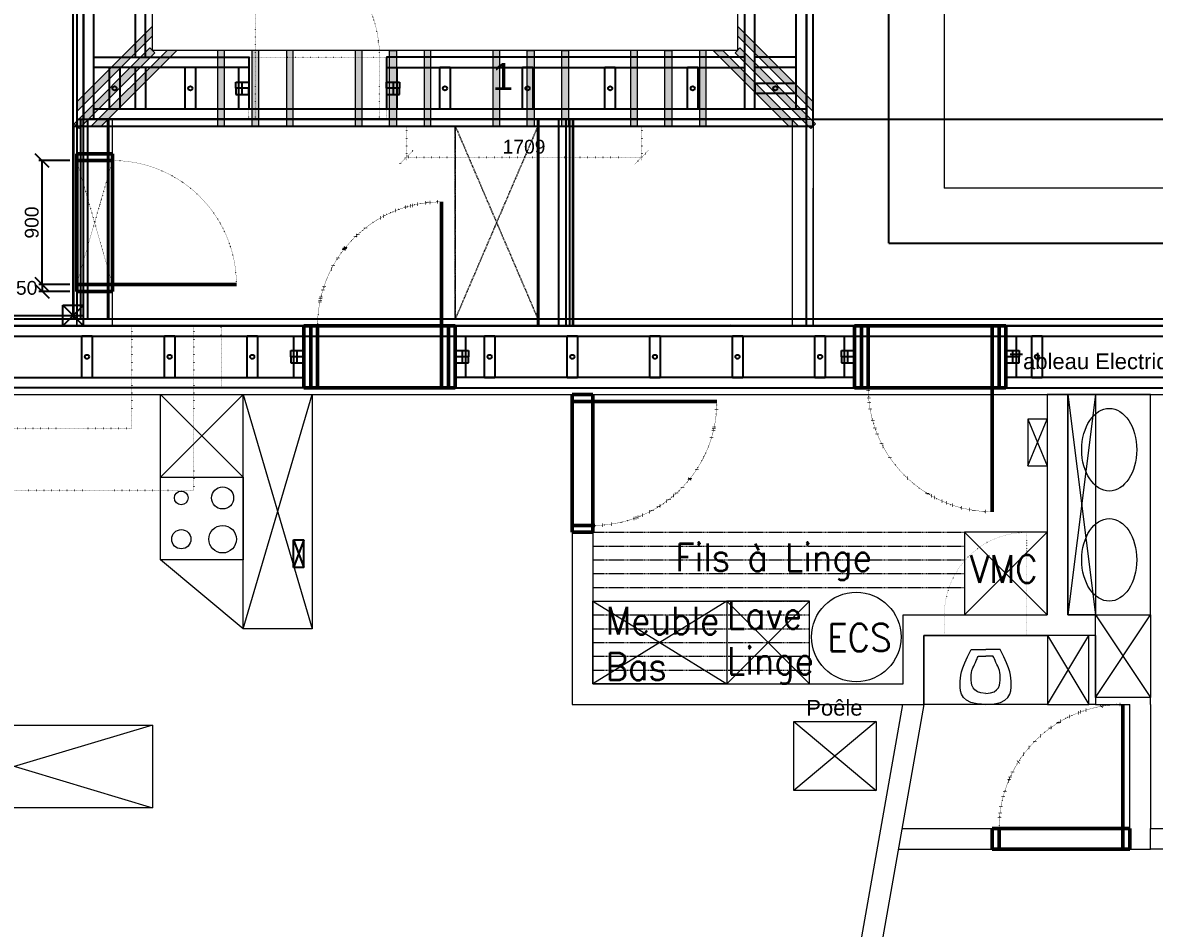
# Model space of a CAD drawing. Header units: millimetres. Extents: x 44442 to 107248, y 19612 to 59719.
# Drawn here: x 49999 to 58220, y 29599 to 36177 of the extents above; entities that cross this region are included whole.
import ezdxf

# ---------------------------------------------------------------- set-up
doc = ezdxf.new("R2010")
doc.units = ezdxf.units.MM
for name, pattern in [('ACAD_ISO07W100', [3, 0, -3]), ('DASHED2', [9.525, 6.35, -3.175]), ('DOT', [6.35, 0, -6.35]), ('DOT2', [3.175, 0, -3.175])]:
    doc.linetypes.add(name, pattern=pattern)
doc.layers.get('Defpoints').update_dxf_attribs({"true_color": 0xffffff})
for name, color, linetype, lineweight, true_color in [('Amenagement_interieur ... MaisonInner', 7, 'Continuous', 0, 0xffffff), ('Amenagement_interieur ... MusiqueInner', 7, 'Continuous', 0, 0xffffff), ('Amenagement_interieur ... Vue_en_plan_SASInner', 7, 'Continuous', 0, 0xffffff), ('Carport', 7, 'Continuous', 25, 0xffffff), ('Cotes', 7, 'Continuous', 25, 0x000000), ('Cotes ... Calepinage_OSB_Lisses', 30, 'DOT2', 25, 0xff7f00), ('Cotes ... Menuiseries', 7, 'Continuous', 25, 0x008080), ('Fondations ... Decaissement', 9, 'Continuous', 0, 0x808080), ('Lisse_basse ... Entretoises_broches', 6, 'Continuous', 25, 0xff00ff), ('Lisse_basse ... Madrier', 1, 'Continuous', 25, 0xff0000), ('Menuiseries', 7, 'Continuous', 50, 0x008080), ('Menuiseries ... Précadres', 7, 'Continuous', 25, 0x008080), ('Sangles ... Sangles_Definitives', 131, 'Continuous', 0, 0xaaffff), ('Sangles ... Sangles_Temporaires', 5, 'Continuous', 0, 0x0000ff), ('SAS', 7, 'DOT2', 0, 0xffffff), ('SAS ... vue_en_plan', 7, 'Continuous', 25, 0x000000), ('Toiture_vegetale ... Emprise_au_sol', 3, 'Continuous', 25, 0x00ff00)]:
    doc.layers.add(name, color=color, linetype=linetype, lineweight=lineweight, true_color=true_color)
doc.styles.add('QCADDimTextStyle', font='')
doc.styles.add('textstyle50', font='standard')
doc.styles.add('textstyle55', font='standard')
doc.styles.add('textstyle56', font='standard')
doc.styles.add('textstyle57', font='standard')
doc.styles.add('textstyle58', font='standard')
doc.styles.add('textstyle93', font='')
doc.styles.add('textstyle96', font='')
doc.styles.add('textstyle98', font='')
doc.styles.get('QCADDimTextStyle').set_extended_font_data('Arial')
doc.styles.get('textstyle93').set_extended_font_data('Arial')
doc.styles.get('textstyle96').set_extended_font_data('Liberation Sans')
doc.styles.get('textstyle98').set_extended_font_data('Liberation Sans')
doc.dimstyles.new('QCADDimStyle', dxfattribs={"dimtxt": 20, "dimasz": 10, "dimexe": 5, "dimexo": 10, "dimgap": 5, "dimtad": 1, "dimtoh": 1, "dimdec": 4, "dimzin": 0, "dimdsep": 46, "dimtxsty": 'QCADDimTextStyle', "dimcen": 0.09, "dimadec": 0, "dimazin": 0, "dimtfac": 1, "dimtdec": 4, "dimtofl": 0, "dimtmove": 0, "dimatfit": 3, "dimfxl": 1, "dimtolj": 1, "dimtzin": 0, "dimarcsym": 0})

# ---------------------------------------------------------------- blocks, each defined once
blk = doc.blocks.new('*D91')
at = {"layer": 'Cotes ... Menuiseries', "color": 0, "lineweight": -2}
for p, q in [((50191.1, 35125), (50091.1, 35225)), ((50342, 35175), (50116.1, 35175)), ((50141.1, 34275), (50141.1, 35175)), ((50091.1, 34325), (50191.1, 34225)), ((50342, 34275), (50116.1, 34275))]:
    blk.add_line(p, q, dxfattribs=at)
at = {"layer": 'Defpoints', "color": 0}
for p in [(50141.1, 35175), (50392, 35175), (50392, 34275)]:
    blk.add_point(p, dxfattribs=at)
at = {"layer": 'Cotes ... Menuiseries', "color": 0, "insert": (50066.1, 34725), "char_height": 100, "attachment_point": 5, "rotation": 90, "style": 'QCADDimTextStyle'}
blk.add_mtext('\\A1;900', dxfattribs=at)
blk = doc.blocks.new('*D92')
at = {"layer": 'Cotes ... Menuiseries', "color": 0, "lineweight": -2}
for p, q in [((50191.1, 34225), (50091.1, 34325)), ((50091.1, 34275), (50191.1, 34175)), ((50342, 34275), (50116.1, 34275)), ((50342, 34225), (50116.1, 34225)), ((50141.1, 34275), (50141.1, 34225))]:
    blk.add_line(p, q, dxfattribs=at)
at = {"layer": 'Defpoints', "color": 0}
for p in [(50141.1, 34225), (50392, 34275), (50392, 34225)]:
    blk.add_point(p, dxfattribs=at)
at = {"layer": 'Cotes ... Menuiseries', "color": 0, "insert": (50028.6, 34250), "char_height": 100, "attachment_point": 5, "style": 'QCADDimTextStyle'}
blk.add_mtext('\\A1;50', dxfattribs=at)
blk = doc.blocks.new('*D110')
at = {"layer": 'Cotes', "color": 0, "lineweight": -2}
for p, q in [((55742, 41925), (59025, 41925)), ((59050, 41875), (58950, 41975)), ((59000, 35475), (59000, 41925)), ((58950, 35525), (59050, 35425)), ((55742, 35475), (59025, 35475))]:
    blk.add_line(p, q, dxfattribs=at)
at = {"layer": 'Defpoints', "color": 0}
for p in [(55692, 41925), (59000, 41925), (55692, 35475)]:
    blk.add_point(p, dxfattribs=at)
at = {"layer": 'Cotes', "color": 0, "insert": (58925, 38700), "char_height": 100, "attachment_point": 5, "rotation": 90, "style": 'QCADDimTextStyle'}
blk.add_mtext('\\A1;6450', dxfattribs=at)
blk = doc.blocks.new('osb_lisse_basse_calepinage')
at = {"layer": 'Cotes ... Calepinage_OSB_Lisses'}
for p, q in [((-1196, 2800), (0, 2800)), ((-1196, 2800), (-1196, 0)), ((0, 2800), (0, 0)), ((-1196, 2350), (-450, 2350)), ((-746, 2350), (-746, 450)), ((-450, 2350), (-450, 450)), ((-746, 450), (0, 450)), ((-1196, 0), (0, 0))]:
    blk.add_line(p, q, dxfattribs=at)
blk = doc.blocks.new('*D113')
at = {"layer": 'Cotes ... Calepinage_OSB_Lisses', "color": 0, "lineweight": -2}
for p, q in [((52787, 35425), (52787, 35175)), ((54496, 35425), (54496, 35175)), ((52837, 35250), (52737, 35150)), ((52787, 35200), (54496, 35200)), ((54446, 35150), (54546, 35250))]:
    blk.add_line(p, q, dxfattribs=at)
at = {"layer": 'Defpoints', "color": 0}
for p in [(52787, 35475), (54496, 35475), (54496, 35200)]:
    blk.add_point(p, dxfattribs=at)
at = {"layer": 'Cotes ... Calepinage_OSB_Lisses', "color": 0, "insert": (53641.5, 35275), "char_height": 100, "attachment_point": 5, "style": 'QCADDimTextStyle'}
blk.add_mtext('\\A1;1709', dxfattribs=at)
blk = doc.blocks.new('entretoise_lisse_basse')
at = {"layer": 'Lisse_basse ... Entretoises_broches'}
for p, q in [((0, 25), (0, 325)), ((75, 325), (0, 325)), ((75, 325), (75, 25)), ((0, 25), (75, 25))]:
    blk.add_line(p, q, dxfattribs=at)
blk.add_circle((37.5, 175), 15, dxfattribs=at)
blk = doc.blocks.new('Poteau Carport')
at = {"layer": 'Carport'}
for p, q in [((0, 0), (150, 0)), ((0, -150), (0, 0)), ((0, 0), (150, -150)), ((150, 0), (0, -150)), ((150, -150), (150, 0)), ((0, -150), (150, -150))]:
    blk.add_line(p, q, dxfattribs=at)
blk = doc.blocks.new('Madrier200x75Profil')
at = {"layer": 'Lisse_basse ... Madrier'}
for p, q in [((0, -200), (0, 0)), ((0, 0), (75, -200)), ((75, 0), (0, -200)), ((0, 0), (75, 0)), ((75, -200), (75, 0)), ((75, -200), (0, -200))]:
    blk.add_line(p, q, dxfattribs=at)

msp = doc.modelspace()

# ---------------------------------------------------------------- hatches: boundary and pattern name
at = {"layer": 'Sangles ... Sangles_Definitives'}
h = msp.add_hatch(color=256, dxfattribs=at)
h.paths.add_polyline_path([(50941.97884, 36151.82618), (50391.97884, 35601.82618), (50391.97884, 35531.1155), (50941.97884, 36081.1155)], flags=0)
h.paths.add_polyline_path([(51118.75554, 35975.04948), (51048.04486, 35975.04948), (50498.04486, 35425.04948), (50568.75554, 35425.04948)], flags=0)
h = msp.add_hatch(color=256, dxfattribs=at)
h.paths.add_polyline_path([(55191.97884, 36151.82618), (55741.97884, 35601.82618), (55741.97884, 35531.1155), (55191.97884, 36081.1155)], flags=0)
h.paths.add_polyline_path([(55015.20215, 35975.04948), (55085.91282, 35975.04948), (55635.91282, 35425.04948), (55565.20215, 35425.04948)], flags=0)
h = msp.add_hatch(color=256, dxfattribs=at)
h.paths.add_polyline_path([(54965.20215, 35975.04948), (54915.20215, 35975.04948), (54915.20215, 35425.04948), (54965.20215, 35425.04948)], flags=0)
h.paths.add_polyline_path([(54465.20215, 35975.04948), (54415.20215, 35975.04948), (54415.20215, 35425.04948), (54465.20215, 35425.04948)], flags=0)
h.paths.add_polyline_path([(53965.20215, 35975.04948), (53965.20215, 35425.04948), (53915.20215, 35425.04948), (53915.20215, 35975.04948)], flags=0)
h.paths.add_polyline_path([(53465.20215, 35975.04948), (53415.20215, 35975.04948), (53415.20215, 35425.04948), (53465.20215, 35425.04948)], flags=0)
h.paths.add_polyline_path([(52965.20215, 35975.04948), (52915.20215, 35975.04948), (52915.20215, 35425.04948), (52965.20215, 35425.04948)], flags=0)
h.paths.add_polyline_path([(52465.20215, 35975.04948), (52415.20215, 35975.04948), (52415.20215, 35425.04948), (52465.20215, 35425.04948)], flags=0)
h.paths.add_polyline_path([(51965.20215, 35975.04948), (51915.20215, 35975.04948), (51915.20215, 35425.04948), (51965.20215, 35425.04948)], flags=0)
h.paths.add_polyline_path([(51465.20215, 35975.04948), (51415.20215, 35975.04948), (51415.20215, 35425.04948), (51465.20215, 35425.04948)], flags=0)
at = {"layer": 'Sangles ... Sangles_Temporaires'}
for points in [[(50959.65651, 35957.37181), (50924.30117, 35992.72715), (50374.30117, 35442.72715), (50409.65651, 35407.37181)], [(51715.20215, 35975.04948), (51665.20215, 35975.04948), (51665.20215, 35425.04948), (51715.20215, 35425.04948)], [(52715.20215, 35425.04948), (52665.20215, 35425.04948), (52665.20215, 35975.04948), (52715.20215, 35975.04948)], [(53715.20215, 35425.04948), (53665.20215, 35425.04948), (53665.20215, 35975.04948), (53715.20215, 35975.04948)], [(54715.20215, 35425.04948), (54665.20215, 35425.04948), (54665.20215, 35975.04948), (54715.20215, 35975.04948)], [(55174.30117, 35957.37181), (55209.65651, 35992.72715), (55759.65651, 35442.72715), (55724.30117, 35407.37181)]]:
    msp.add_hatch(color=256, dxfattribs=at).paths.add_polyline_path(points, flags=0)

# ---------------------------------------------------------------- linework, layer by layer
at = {"layer": 'Amenagement_interieur ... MaisonInner', "color": 4, "linetype": 'DOT2', "true_color": 0x00ffff}
for p, q in [((53041.97884, 33975.04948), (53041.97884, 34875.04948)), ((52041.97884, 33975.04948), (52091.97884, 33975.04948)), ((52041.97884, 33525.04948), (52041.97884, 33975.04948)), ((52091.97884, 33975.04948), (52091.97884, 33525.04948)), ((52141.97884, 33975.04948), (52091.97884, 33975.04948)), ((52141.97884, 33525.04948), (52141.97884, 33975.04948)), ((53041.97884, 33975.04948), (52141.97884, 33975.04948)), ((53041.97884, 33525.04948), (53041.97884, 33975.04948)), ((53091.97884, 33975.04948), (53041.97884, 33975.04948)), ((53091.97884, 33525.04948), (53091.97884, 33975.04948)), ((53091.97884, 33975.04948), (53141.97884, 33975.04948)), ((53141.97884, 33975.04948), (53141.97884, 33525.04948)), ((56041.97884, 33975.04948), (56091.97884, 33975.04948)), ((56041.97884, 33525.04948), (56041.97884, 33975.04948)), ((56091.97884, 33975.04948), (56091.97884, 33525.04948)), ((56091.97884, 33975.04948), (56141.97884, 33975.04948)), ((56141.97884, 33975.04948), (56141.97884, 33525.04948)), ((57041.97884, 33975.04948), (56141.97884, 33975.04948)), ((57041.97884, 33975.04948), (57091.97884, 33975.04948)), ((57041.97884, 33525.04948), (57041.97884, 33975.04948)), ((57091.97884, 33975.04948), (57091.97884, 33525.04948)), ((57091.97884, 33975.04948), (57141.97884, 33975.04948)), ((52091.97884, 33525.04948), (52041.97884, 33525.04948)), ((52091.97884, 33525.04948), (52141.97884, 33525.04948)), ((52141.97884, 33525.04948), (53041.97884, 33525.04948)), ((53041.97884, 33525.04948), (53091.97884, 33525.04948)), ((53141.97884, 33525.04948), (53091.97884, 33525.04948)), ((56091.97884, 33525.04948), (56041.97884, 33525.04948)), ((56141.97884, 33525.04948), (56091.97884, 33525.04948)), ((56141.97884, 33525.04948), (57041.97884, 33525.04948)), ((57041.97884, 33525.04948), (57041.97873, 32625.04948)), ((57091.97884, 33525.04948), (57041.97884, 33525.04948)), ((57091.97884, 33525.04948), (57141.97884, 33525.04948))]:
    msp.add_line(p, q, dxfattribs=at)
at = {"layer": 'Amenagement_interieur ... MaisonInner', "color": 0}
for p, q in [((66491.97884, 34025.04948), (48391.97884, 34025.04948)), ((48941.97884, 33475.04948), (65941.97884, 33475.04948))]:
    msp.add_line(p, q, dxfattribs=at)
at = {"layer": 'Amenagement_interieur ... MaisonInner', "color": 9, "true_color": 0xc0c0c0}
for p, q in [((51001.97884, 33475.04948), (52101.97884, 33475.04948)), ((51001.97884, 32275.04948), (51001.97884, 33475.04948)), ((51001.97884, 33475.04948), (51601.97884, 32875.04948)), ((51601.97884, 33475.04948), (51001.97884, 32875.04948)), ((51601.97884, 31775.04948), (51601.97884, 33475.04948)), ((51601.97884, 33475.04948), (52101.97884, 31775.04948)), ((51601.97884, 31775.04948), (52101.97884, 33475.04948)), ((52101.97884, 33475.04948), (52101.97884, 31775.04948)), ((58191.97884, 33475.04948), (57591.97884, 33475.04948)), ((57591.97884, 33475.04948), (57591.97884, 31875.04948)), ((57591.97884, 33475.04948), (57791.97884, 33475.04948)), ((57591.97884, 31875.04948), (57591.97884, 33475.04948)), ((57591.97884, 33475.04948), (57791.97884, 31875.04948)), ((57791.97884, 33475.04948), (57591.97884, 31875.04948)), ((57791.97884, 33475.04948), (57791.97884, 31875.04948)), ((58191.97884, 31875.04948), (58191.97884, 33475.04948)), ((51001.97884, 32875.04948), (51601.97884, 32875.04948)), ((51001.97884, 32275.04948), (51001.97884, 32875.04948)), ((51601.97884, 32875.04948), (51601.97884, 32275.04948)), ((57441.97884, 32475.04948), (56841.97884, 32475.04948)), ((56841.97884, 32475.04948), (56841.97884, 31875.04948)), ((56841.97884, 32475.04948), (57441.97884, 31875.04948)), ((57441.97884, 32475.04948), (56841.97884, 31875.04948)), ((57441.97884, 31875.04948), (57441.97884, 32475.04948)), ((51601.97884, 32275.04948), (51001.97884, 32275.04948)), ((51601.97884, 31775.04948), (51001.97884, 32275.04948)), ((54141.97884, 31975.04948), (55114.69526, 31975.04948)), ((54141.97884, 31375.04948), (54141.97884, 31975.04948)), ((54141.97884, 31975.04948), (55114.69526, 31375.04948)), ((55114.69526, 31975.04948), (54141.97884, 31375.04948)), ((55714.69526, 31975.04948), (55114.69526, 31975.04948)), ((55114.69526, 31975.04948), (55114.69526, 31375.04948)), ((55714.69526, 31375.04948), (55114.69526, 31975.04948)), ((55714.69526, 31975.04948), (55114.69526, 31375.04948)), ((55114.69526, 31975.04948), (55114.69526, 31375.04948)), ((55714.69526, 31375.04948), (55714.69526, 31975.04948)), ((56841.97884, 31875.04948), (57441.97884, 31875.04948)), ((57591.97884, 31875.04948), (58191.97884, 31875.04948)), ((57791.97884, 31875.04948), (57591.97884, 31875.04948)), ((57791.97884, 31875.04948), (58191.97884, 31875.04948)), ((57791.97884, 31275.04948), (57791.97884, 31875.04948)), ((57791.97884, 31875.04948), (58192.77532, 31275.04948)), ((57791.97884, 31275.04948), (58191.97884, 31875.04948)), ((58191.97884, 31875.04948), (58192.77532, 31275.04948)), ((52101.97884, 31775.04948), (51601.97884, 31775.04948)), ((56544.69526, 31725.04948), (57444.69526, 31725.04948)), ((56544.69526, 31225.04948), (56544.69526, 31725.04948)), ((57444.69526, 31725.04948), (57444.69526, 31225.04948)), ((57744.69526, 31725.04948), (57444.69526, 31725.04948)), ((57444.69526, 31725.04948), (57744.69526, 31225.04948)), ((57444.69526, 31225.04948), (57744.69526, 31725.04948)), ((57744.69526, 31225.04948), (57744.69526, 31725.04948)), ((56889.69526, 31625.04948), (56994.69526, 31625.04948)), ((56940.57561, 31575.04948), (56994.69526, 31575.04948)), ((57099.69526, 31625.04948), (56994.69526, 31625.04948)), ((57048.8149, 31575.04948), (56994.69526, 31575.04948)), ((55114.69526, 31375.04948), (54141.97884, 31375.04948)), ((55114.69526, 31375.04948), (55714.69526, 31375.04948)), ((58192.77532, 31275.04948), (57791.97884, 31275.04948)), ((57444.69526, 31225.04948), (56544.69526, 31225.04948)), ((57444.69526, 31225.04948), (57744.69526, 31225.04948)), ((48941.97884, 31075.04948), (50941.97884, 31075.04948)), ((50941.97884, 31075.04948), (48941.97884, 30475.04948)), ((48941.97884, 31075.04948), (50941.97884, 30475.04948)), ((50941.97884, 31075.04948), (50941.97884, 30475.04948)), ((50941.97884, 30475.04948), (48941.97884, 30475.04948))]:
    msp.add_line(p, q, dxfattribs=at)
at = {"layer": 'Amenagement_interieur ... MaisonInner', "color": 56, "true_color": 0x808000}
for p, q in [((54141.97884, 33475.04948), (53991.97884, 33475.04948)), ((53991.97884, 33475.04948), (53991.97884, 31825.04948)), ((54141.97884, 33475.04948), (54141.97884, 31975.04948)), ((57591.97884, 33475.04948), (57441.97884, 33475.04948)), ((57441.97884, 33475.04948), (57441.97884, 31875.04948)), ((57591.97884, 31875.04948), (57591.97884, 33475.04948)), ((54141.97884, 31975.04948), (54141.97884, 31375.04948)), ((53991.97884, 31825.04948), (53991.97884, 31225.04948)), ((56394.69526, 31375.04948), (56394.69526, 31875.04948)), ((56394.69526, 31875.04948), (57441.97884, 31875.04948)), ((57591.97884, 31875.04948), (58191.97884, 31875.04948)), ((57791.97884, 31725.04948), (57791.97884, 31875.04948)), ((56544.69526, 31725.04948), (56544.69526, 31225.04948)), ((57791.97884, 31725.04948), (56544.69526, 31725.04948)), ((57744.69526, 31225.04948), (57744.69526, 31725.04948)), ((57791.97884, 31725.04948), (57791.97884, 31225.04948)), ((54141.97884, 31375.04948), (56394.69884, 31375.04948)), ((58192.77532, 31275.04948), (57791.97884, 31275.04948)), ((58192.77532, 31225.04948), (58192.77532, 31275.04948)), ((53991.97884, 31225.04948), (56394.69884, 31225.04948)), ((55441.97884, 25835.04948), (56392.38127, 31225.04948)), ((56544.69526, 31225.04948), (55594.29283, 25835.04948)), ((56392.38127, 31225.04948), (56544.69526, 31225.04948)), ((57791.97884, 31225.04948), (57744.69526, 31225.04948)), ((57791.97884, 31225.04948), (58041.97884, 31225.04948)), ((58041.97884, 30325.04948), (58041.97884, 31225.04948)), ((58191.97884, 31225.04948), (58191.97884, 30325.04948)), ((56386.00098, 30325.04948), (58041.97884, 30325.04948)), ((58191.97884, 30325.04948), (60391.97884, 30325.04948)), ((58191.97884, 30175.04948), (58191.97884, 30325.04948)), ((56359.55193, 30175.04948), (58191.97884, 30175.04948)), ((60541.97884, 30175.04948), (58191.97884, 30175.04948))]:
    msp.add_line(p, q, dxfattribs=at)
at = {"layer": 'Amenagement_interieur ... MaisonInner', "color": 146, "linetype": 'DOT2', "true_color": 0x00557f}
for p, q in [((53991.97884, 33475.04948), (54141.97884, 33475.04948)), ((53991.97884, 33425.04948), (53991.97884, 33475.04948)), ((54141.97884, 33475.04948), (54141.97884, 33425.04948)), ((54141.97884, 33425.04948), (53991.97884, 33425.04948)), ((53991.97884, 33425.04948), (53991.97884, 32525.04948)), ((54141.97884, 32525.04948), (54141.97884, 33425.04948)), ((54141.97884, 33425.04948), (55041.97884, 33425.04948)), ((53991.97884, 32525.04948), (54141.97884, 32525.04948)), ((53991.97884, 32525.04948), (53991.97884, 32475.04948)), ((53991.97884, 32475.04948), (54141.97884, 32475.04948)), ((54141.97884, 32475.04948), (54141.97884, 32525.04948)), ((57991.97884, 31225.04948), (57991.97884, 30325.04948)), ((57041.97884, 30325.04948), (57091.97884, 30325.04948)), ((57041.97884, 30175.04948), (57041.97884, 30325.04948)), ((57091.97884, 30325.04948), (57091.97884, 30175.04948)), ((57091.97884, 30325.04948), (57991.97884, 30325.04948)), ((57991.97884, 30325.04948), (57991.97884, 30175.04948)), ((57991.97884, 30325.04948), (58041.97884, 30325.04948)), ((58041.97884, 30325.04948), (58041.97884, 30175.04948)), ((57091.97884, 30175.04948), (57041.97884, 30175.04948)), ((57991.97884, 30175.04948), (57091.97884, 30175.04948)), ((58041.97884, 30175.04948), (57991.97884, 30175.04948))]:
    msp.add_line(p, q, dxfattribs=at)
at = {"layer": 'Amenagement_interieur ... MaisonInner'}
for p, q in [((57441.97884, 33296.43151), (57300, 33296.43151)), ((57300, 33296.43151), (57300, 32958.17318)), ((57300, 33296.43151), (57441.97884, 32958.17318)), ((57300, 32958.17318), (57441.97884, 33296.43151)), ((57300, 32958.17318), (57441.97884, 32958.17318)), ((55600, 31100), (56200, 31100)), ((55600, 30600), (55600, 31100)), ((55600, 31100), (56200, 30600)), ((56200, 31100), (55600, 30600)), ((56200, 31100), (56200, 30600)), ((56200, 30600), (55600, 30600))]:
    msp.add_line(p, q, dxfattribs=at)
at = {"layer": 'Amenagement_interieur ... MaisonInner', "color": 9, "linetype": 'DASHED2', "true_color": 0xc0c0c0}
for p, q in [((54141.97884, 32475.04948), (56841.97884, 32475.04948)), ((54141.97884, 32375.04948), (56841.97884, 32375.04948)), ((54141.97884, 32275.04948), (56841.97884, 32275.04948)), ((54141.97884, 32175.04948), (56841.97884, 32175.04948)), ((54141.97884, 32075.04948), (56841.97884, 32075.04948)), ((54141.97884, 31975.04948), (55714.69526, 31975.04948)), ((54141.97884, 31875.04948), (55714.69526, 31875.04948)), ((54141.97884, 31775.04948), (55714.69526, 31775.04948)), ((54141.97884, 31675.04948), (55714.69526, 31675.04948)), ((54141.97884, 31575.04948), (55714.69526, 31575.04948)), ((54141.97884, 31475.04948), (55714.69526, 31475.04948))]:
    msp.add_line(p, q, dxfattribs=at)
at = {"layer": 'Amenagement_interieur ... MaisonInner', "color": 146, "linetype": 'DOT', "true_color": 0x00557f}
for p, q in [((57294.69526, 31875.04948), (57294.69526, 32475.04948)), ((56694.69526, 31875.04948), (57294.69526, 31875.04948)), ((56694.69526, 31725.04948), (56694.69526, 31875.04948)), ((57294.69526, 31875.04948), (57294.69526, 31725.04948)), ((57294.69526, 31725.04948), (56694.69526, 31725.04948))]:
    msp.add_line(p, q, dxfattribs=at)
at = {"layer": 'Amenagement_interieur ... MaisonInner', "color": 9, "true_color": 0xc0c0c0}
for centre, radius in [((51451.97884, 32725.04948), 80), ((51151.97884, 32725.04948), 50), ((51151.97884, 32425.04948), 70), ((51451.97884, 32425.04948), 100), ((56054.69526, 31715.04948), 325)]:
    msp.add_circle(centre, radius, dxfattribs=at)
at = {"layer": 'Amenagement_interieur ... MaisonInner', "color": 4, "linetype": 'DOT2', "true_color": 0x00ffff}
for centre, start, end in [((53041.97884, 33975.04948), 90, 180), ((57041.97884, 33525.04948), 180, 270)]:
    msp.add_arc(centre, 900, start, end, dxfattribs=at)
at = {"layer": 'Amenagement_interieur ... MaisonInner', "color": 146, "linetype": 'DOT2', "true_color": 0x00557f}
for centre, start, end in [((54141.97884, 33425.04948), 270, 0), ((57991.97884, 30325.04948), 90, 180)]:
    msp.add_arc(centre, 900, start, end, dxfattribs=at)
at = {"layer": 'Amenagement_interieur ... MaisonInner', "color": 146, "linetype": 'DOT', "true_color": 0x00557f}
msp.add_arc((57294.69526, 31875.04948), 600, 90, 180, dxfattribs=at)
at = {"layer": 'Amenagement_interieur ... MaisonInner', "color": 9, "true_color": 0xc0c0c0}
for centre in [(57891.97884, 33075.04948), (57891.97884, 32275.04948)]:
    msp.add_ellipse(centre, major_axis=(0, 300), ratio=0.6666666667, dxfattribs=at)
for points in [[(56994.69526, 31225.04948), (56809.69526, 31225.04948), (56809.69526, 31401.53715), (56809.69526, 31464.9985), (56889.69526, 31625.04948)], [(56994.69526, 31305.04948), (56889.69526, 31305.04948), (56889.69526, 31451.31292), (56889.69526, 31465.43997), (56940.57561, 31575.04948), (56940.57561, 31575.04948)], [(56994.69526, 31225.04948), (57179.69526, 31225.04948), (57179.69526, 31401.53715), (57179.69526, 31464.9985), (57099.69526, 31625.04948)], [(56994.69526, 31305.04948), (57099.69526, 31305.04948), (57099.69526, 31451.31292), (57099.69526, 31465.43997), (57048.8149, 31575.04948), (57048.8149, 31575.04948)]]:
    msp.add_open_spline(points, degree=3, dxfattribs=at)
at = {"layer": 'Amenagement_interieur ... MusiqueInner', "color": 0}
for p, q in [((50391.97884, 35425.04948), (50391.97884, 41975.04948)), ((55741.97884, 41975.04948), (55741.97884, 35425.04948)), ((50941.97884, 35975.04948), (50941.97884, 41425.04948)), ((55191.97884, 41425.04948), (55191.97884, 35975.04948)), ((55191.97884, 35975.04948), (50941.97884, 35975.04948)), ((55741.97884, 35425.04948), (50391.97884, 35425.04948))]:
    msp.add_line(p, q, dxfattribs=at)
at = {"layer": 'Amenagement_interieur ... MusiqueInner', "color": 4, "linetype": 'DOT2', "true_color": 0x00ffff}
for p, q in [((51691.97884, 35925.04948), (51691.97884, 36825.04948)), ((51641.97884, 35475.04948), (51641.97884, 35925.04948)), ((51691.97884, 35925.04948), (51641.97884, 35925.04948)), ((51691.97884, 35475.04948), (51691.97884, 35925.04948)), ((51691.97884, 35925.04948), (52591.97884, 35925.04948)), ((52591.97884, 35475.04948), (52591.97884, 35925.04948)), ((52591.97884, 35925.04948), (52641.97884, 35925.04948)), ((52641.97884, 35925.04948), (52641.97884, 35475.04948)), ((51641.97884, 35475.04948), (51691.97884, 35475.04948)), ((52591.97884, 35475.04948), (51691.97884, 35475.04948)), ((52591.97884, 35475.04948), (52641.97884, 35475.04948)), ((53791.97884, 35475.04948), (53741.97884, 35475.04948)), ((53791.97884, 35475.04948), (53841.97884, 35475.04948))]:
    msp.add_line(p, q, dxfattribs=at)
msp.add_arc((51691.97884, 35925.04948), 900, 0, 90, dxfattribs=at)
at = {"layer": 'Amenagement_interieur ... Vue_en_plan_SASInner', "color": 9, "true_color": 0xc0c0c0}
for p, q in [((50651.97884, 35475.04948), (50391.97884, 35475.04948)), ((50391.97884, 35475.04948), (50391.97884, 33975.04948)), ((50651.97884, 33975.04948), (50651.97884, 35475.04948)), ((54001.97884, 35475.04948), (53741.97884, 35475.04948)), ((53741.97884, 35475.04948), (53741.97884, 33975.04948)), ((54001.97884, 33975.04948), (54001.97884, 35475.04948)), ((55591.97884, 35475.04948), (55741.97884, 35475.04948)), ((55591.97884, 33975.04948), (55591.97884, 35475.04948)), ((55741.97884, 35475.04948), (55741.97884, 33975.04948))]:
    msp.add_line(p, q, dxfattribs=at)
at = {"layer": 'Amenagement_interieur ... Vue_en_plan_SASInner', "linetype": 'DASHED2'}
for p, q in [((53741.97884, 35425.04948), (53141.97884, 35425.04948)), ((53141.97884, 35425.04948), (53141.97884, 34025.04948)), ((53741.97884, 35425.04948), (53141.97884, 34025.04948)), ((53141.97884, 34025.04948), (53141.97884, 35425.04948)), ((53141.97884, 35425.04948), (53741.97884, 34025.04948)), ((53741.97884, 34025.04948), (53741.97884, 35425.04948)), ((53141.97884, 34025.04948), (53741.97884, 34025.04948))]:
    msp.add_line(p, q, dxfattribs=at)
at = {"layer": 'Amenagement_interieur ... Vue_en_plan_SASInner', "color": 4, "linetype": 'DOT2', "true_color": 0x00ffff}
for p, q in [((50651.97884, 35225.04948), (50391.97884, 35225.04948)), ((50391.97884, 35225.04948), (50391.97884, 34225.04948)), ((50651.97884, 35175.04948), (50651.97884, 35225.04948)), ((50391.97884, 35175.04948), (50651.97884, 35175.04948)), ((50651.97884, 34275.04948), (50391.97884, 34275.04948)), ((50391.97884, 34225.04948), (50651.97884, 34225.04948)), ((50651.97884, 34225.04948), (50651.97884, 34275.04948)), ((50651.97884, 34275.04948), (51551.97884, 34275.04948))]:
    msp.add_line(p, q, dxfattribs=at)
at = {"layer": 'Amenagement_interieur ... Vue_en_plan_SASInner'}
for p, q in [((50391.97884, 33975.04948), (50651.97884, 33975.04948)), ((53741.97884, 33975.04948), (54001.97884, 33975.04948)), ((55741.97884, 33975.04948), (55591.97884, 33975.04948))]:
    msp.add_line(p, q, dxfattribs=at)
at = {"layer": 'Amenagement_interieur ... Vue_en_plan_SASInner', "color": 4, "linetype": 'DOT2', "true_color": 0x00ffff}
msp.add_arc((50651.97884, 34275.04948), 900, 0, 90, dxfattribs=at)
at = {"layer": 'Carport'}
for p, q in [((50366.97884, 34050.04948), (50366.97884, 41925.04948)), ((50441.97884, 34125.04948), (50441.97884, 41925.04948)), ((45041.97884, 34050.04948), (50441.97884, 34050.04948)), ((50441.97884, 33975.04948), (45041.97884, 33975.04948))]:
    msp.add_line(p, q, dxfattribs=at)
at = {"layer": 'Fondations ... Decaissement'}
for p in [(56691.97884, 42925.04948), (67441.97884, 34975.04948)]:
    msp.add_line(p, (56691.97884, 34975.04948), dxfattribs=at)
at = {"layer": 'Fondations ... Decaissement', "color": 16, "true_color": 0x800000}
for p, q in [((50441.97884, 35475.04948), (50441.97884, 41925.04948)), ((55691.97884, 41925.04948), (55691.97884, 35475.04948)), ((50391.97884, 34975.04948), (50391.97884, 35475.04948)), ((50391.97884, 35475.04948), (50441.97884, 35475.04948)), ((55691.97884, 35475.04948), (55741.97884, 35475.04948)), ((55741.97884, 35475.04948), (55741.97884, 34975.04948)), ((50391.97884, 33975.04948), (50391.97884, 34975.04948)), ((55741.97884, 33975.04948), (55741.97884, 34975.04948)), ((48441.97884, 33975.04948), (50391.97884, 33975.04948)), ((66441.97884, 33975.04948), (55741.97884, 33975.04948))]:
    msp.add_line(p, q, dxfattribs=at)
at = {"layer": 'Lisse_basse ... Madrier'}
for p, q in [((55616.97884, 35550.04948), (55616.97884, 41925.04948)), ((55691.97884, 41925.04948), (55691.97884, 35525.04948)), ((50441.97884, 41850.04948), (50441.97884, 35475.04948)), ((50516.97884, 35475.04948), (50516.97884, 41850.04948)), ((55241.97884, 41475.04948), (55241.97884, 35550.04948)), ((55316.97884, 35550.04948), (55316.97884, 41475.04948)), ((50816.97884, 39025.04948), (50816.97884, 35925.04948)), ((50891.97884, 35925.04948), (50891.97884, 39025.04948)), ((50516.97884, 35925.04948), (51641.97884, 35925.04948)), ((50841.97884, 35925.04948), (50891.97884, 35925.04948)), ((51641.97884, 35925.04948), (51641.97884, 35850.04948)), ((52641.97884, 35925.04948), (52641.97884, 35850.04948)), ((55241.97884, 35925.04948), (52641.97884, 35925.04948)), ((55616.97884, 35925.04948), (55316.97884, 35925.04948)), ((51641.97884, 35850.04948), (50516.97884, 35850.04948)), ((50816.97884, 35850.04948), (50816.97884, 35550.04948)), ((50891.97884, 35850.04948), (50891.97884, 35550.04948)), ((51566.97884, 35850.04948), (51566.97884, 35550.04948)), ((51641.97884, 35850.04948), (51641.97884, 35550.04948)), ((52641.97884, 35850.04948), (55241.97884, 35850.04948)), ((52641.97884, 35850.04948), (52641.97884, 35550.04948)), ((52716.97884, 35850.04948), (52716.97884, 35550.04948)), ((55616.97884, 35850.04948), (55316.97884, 35850.04948)), ((50516.97884, 35550.04948), (55691.97884, 35550.04948)), ((55691.97884, 35525.04948), (55691.97884, 35475.04948)), ((50441.97884, 35475.04948), (50491.97884, 35475.04948)), ((55691.97884, 35475.04948), (50491.97884, 35475.04948)), ((66441.97884, 33975.04948), (48491.97884, 33975.04948)), ((48516.97884, 33900.04948), (66441.97884, 33900.04948)), ((51966.97884, 33900.04948), (51966.97884, 33600.04948)), ((52041.97884, 33600.04948), (52041.97884, 33900.04948)), ((53141.97884, 33900.04948), (53141.97884, 33600.04948)), ((53216.97884, 33900.04948), (53216.97884, 33600.04948)), ((55966.97884, 33900.04948), (55966.97884, 33600.04948)), ((56041.97884, 33600.04948), (56041.97884, 33900.04948)), ((57141.97884, 33575.04948), (57141.97884, 33900.04948)), ((57216.97884, 33900.04948), (57216.97884, 33600.04948)), ((48891.97884, 33600.04948), (52041.97884, 33600.04948)), ((52041.97884, 33600.04948), (52041.97884, 33525.04948)), ((53141.97884, 33600.04948), (53141.97884, 33525.04948)), ((56041.97884, 33600.04948), (53141.97884, 33600.04948)), ((56041.97884, 33525.04948), (56041.97884, 33600.04948)), ((66366.97884, 33600.04948), (57141.97884, 33600.04948)), ((57141.97884, 33575.04948), (57141.97884, 33525.04948)), ((52041.97884, 33525.04948), (48891.97884, 33525.04948)), ((50441.97884, 33525.04948), (50441.97884, 33525.04948)), ((50441.97884, 33525.04948), (50441.97884, 33525.04948)), ((53141.97884, 33525.04948), (56041.97884, 33525.04948)), ((57141.97884, 33525.04948), (66366.97884, 33525.04948))]:
    msp.add_line(p, q, dxfattribs=at)
at = {"layer": 'Menuiseries'}
for p, q in [((50391.97884, 35225.04948), (50651.97884, 35225.04948)), ((50391.97884, 35175.04948), (50391.97884, 35225.04948)), ((50651.97884, 35225.04948), (50651.97884, 35175.04948)), ((50651.97884, 35175.04948), (50391.97884, 35175.04948)), ((50391.97884, 35175.04948), (50391.97884, 34275.04948)), ((50651.97884, 34275.04948), (50651.97884, 35175.04948)), ((53041.97884, 33975.04948), (53041.97884, 34875.04948)), ((50391.97884, 34275.04948), (50651.97884, 34275.04948)), ((50391.97884, 34275.04948), (50391.97884, 34225.04948)), ((50391.97884, 34225.04948), (50651.97884, 34225.04948)), ((50651.97884, 34225.04948), (50651.97884, 34275.04948)), ((50651.97884, 34275.04948), (51551.97884, 34275.04948)), ((52041.97884, 33525.04948), (52041.97884, 33975.04948)), ((52041.97884, 33975.04948), (52091.97884, 33975.04948)), ((52091.97884, 33525.04948), (52091.97884, 33975.04948)), ((52091.97884, 33975.04948), (52141.97884, 33975.04948)), ((53041.97884, 33975.04948), (52141.97884, 33975.04948)), ((52141.97884, 33975.04948), (52141.97884, 33525.04948)), ((53041.97884, 33525.04948), (53041.97884, 33975.04948)), ((53041.97884, 33975.04948), (53091.97884, 33975.04948)), ((53141.97884, 33975.04948), (53091.97884, 33975.04948)), ((53091.97884, 33975.04948), (53091.97884, 33525.04948)), ((53141.97884, 33525.04948), (53141.97884, 33975.04948)), ((56091.97884, 33975.04948), (56041.97884, 33975.04948)), ((56041.97884, 33975.04948), (56041.97884, 33525.04948)), ((56091.97884, 33525.04948), (56091.97884, 33975.04948)), ((56091.97884, 33975.04948), (56141.97884, 33975.04948)), ((57041.97884, 33975.04948), (56141.97884, 33975.04948)), ((56141.97884, 33975.04948), (56141.97884, 33525.04948)), ((57041.97884, 33525.04948), (57041.97884, 33975.04948)), ((57041.97884, 33975.04948), (57091.97884, 33975.04948)), ((57091.97884, 33525.04948), (57091.97884, 33975.04948)), ((57091.97884, 33975.04948), (57141.97884, 33975.04948)), ((57141.97884, 33975.04948), (57141.97884, 33525.04948)), ((52091.97884, 33525.04948), (52041.97884, 33525.04948)), ((52141.97884, 33525.04948), (52091.97884, 33525.04948)), ((52141.97884, 33525.04948), (53041.97884, 33525.04948)), ((53091.97884, 33525.04948), (53041.97884, 33525.04948)), ((53091.97884, 33525.04948), (53141.97884, 33525.04948)), ((53991.97884, 33475.04948), (54141.97884, 33475.04948)), ((53991.97884, 33425.04948), (53991.97884, 33475.04948)), ((54141.97884, 33475.04948), (54141.97884, 33425.04948)), ((56041.97884, 33525.04948), (56091.97884, 33525.04948)), ((56141.97884, 33525.04948), (56091.97884, 33525.04948)), ((56141.97884, 33525.04948), (57041.97884, 33525.04939)), ((57041.97873, 32625.04948), (57041.97884, 33525.04939)), ((57041.97884, 33525.04939), (57091.97884, 33525.04948)), ((57141.97884, 33525.04948), (57091.97884, 33525.04948)), ((54141.97884, 33425.04948), (53991.97884, 33425.04948)), ((53991.97884, 33425.04948), (53991.97884, 32525.04948)), ((54141.97884, 33425.04948), (55041.97884, 33425.04948)), ((54141.97884, 32525.04948), (54141.97884, 33425.04948)), ((54141.97884, 32525.04948), (53991.97884, 32525.04948)), ((53991.97884, 32525.04948), (53991.97884, 32475.04948)), ((53991.97884, 32475.04948), (54141.97884, 32475.04948)), ((54141.97884, 32475.04948), (54141.97884, 32525.04948)), ((57991.97884, 30325.04948), (57991.97884, 31225.04948)), ((57041.97884, 30325.04948), (58041.97884, 30325.04948)), ((57041.97884, 30175.04948), (57041.97884, 30325.04948)), ((57091.97884, 30325.04948), (57091.97884, 30175.04948)), ((57991.97884, 30325.04948), (57991.97884, 30175.04948)), ((58041.97884, 30325.04948), (58041.97884, 30175.04948)), ((58041.97884, 30175.04948), (57041.97884, 30175.04948))]:
    msp.add_line(p, q, dxfattribs=at)
at = {"layer": 'Menuiseries', "linetype": 'ACAD_ISO07W100'}
for centre, radius, start, end in [((53041.97884, 33975.04948), 900, 90, 180), ((57041.97884, 33525.04958), 900.0001, 180.000006157, 269.999993131), ((54141.97884, 33425.04948), 900, 270, 0), ((57991.97884, 30325.04948), 900, 90, 180)]:
    msp.add_arc(centre, radius, start, end, dxfattribs=at)
at = {"layer": 'Menuiseries ... Précadres'}
for p, q in [((51546.97884, 35745.04948), (51641.97884, 35745.04948)), ((51546.97884, 35700.04948), (51546.97884, 35745.04948)), ((51641.97884, 35700.04948), (51546.97884, 35700.04948)), ((51546.97884, 35700.04948), (51546.97884, 35655.04948)), ((51591.97884, 35745.04948), (51591.97884, 35655.04948)), ((51641.97884, 35745.04948), (51641.97884, 35700.04948)), ((51641.97884, 35655.04948), (51641.97884, 35700.04948)), ((52641.97884, 35745.04948), (52736.97884, 35745.04948)), ((52641.97884, 35700.04948), (52641.97884, 35745.04948)), ((52736.97884, 35700.04948), (52641.97884, 35700.04948)), ((52641.97884, 35700.04948), (52641.97884, 35655.04948)), ((52691.97884, 35745.04948), (52691.97884, 35655.04948)), ((52736.97884, 35745.04948), (52736.97884, 35700.04948)), ((52736.97884, 35655.04948), (52736.97884, 35700.04948)), ((51546.97884, 35655.04948), (51641.97884, 35655.04948)), ((52641.97884, 35655.04948), (52736.97884, 35655.04948)), ((51946.97884, 33795.04948), (52041.97884, 33795.04948)), ((51946.97884, 33750.04948), (51946.97884, 33795.04948)), ((51991.97884, 33795.04948), (51991.97884, 33705.04948)), ((52041.97884, 33795.04948), (52041.97884, 33750.04948)), ((53141.97884, 33795.04948), (53236.97884, 33795.04948)), ((53141.97884, 33750.04948), (53141.97884, 33795.04948)), ((53191.97884, 33795.04948), (53191.97884, 33705.04948)), ((53236.97884, 33795.04948), (53236.97884, 33750.04948)), ((55946.97884, 33795.04948), (56041.97884, 33795.04948)), ((55946.97884, 33750.04948), (55946.97884, 33795.04948)), ((55991.97884, 33795.04948), (55991.97884, 33705.04948)), ((56041.97884, 33795.04948), (56041.97884, 33750.04948)), ((57141.97884, 33795.04948), (57236.97884, 33795.04948)), ((57141.97884, 33750.04948), (57141.97884, 33795.04948)), ((57191.97884, 33705.04948), (57191.97884, 33795.04948)), ((57236.97884, 33795.04948), (57236.97884, 33750.04948)), ((52041.97884, 33750.04948), (51946.97884, 33750.04948)), ((51946.97884, 33750.04948), (51946.97884, 33705.04948)), ((51946.97884, 33705.04948), (52041.97884, 33705.04948)), ((52041.97884, 33705.04948), (52041.97884, 33750.04948)), ((53236.97884, 33750.04948), (53141.97884, 33750.04948)), ((53141.97884, 33750.04948), (53141.97884, 33705.04948)), ((53141.97884, 33705.04948), (53236.97884, 33705.04948)), ((53236.97884, 33705.04948), (53236.97884, 33750.04948)), ((56041.97884, 33750.04948), (55946.97884, 33750.04948)), ((55946.97884, 33750.04948), (55946.97884, 33705.04948)), ((55946.97884, 33705.04948), (56041.97884, 33705.04948)), ((56041.97884, 33705.04948), (56041.97884, 33750.04948)), ((57236.97884, 33750.04948), (57141.97884, 33750.04948)), ((57141.97884, 33750.04948), (57141.97884, 33705.04948)), ((57141.97884, 33705.04948), (57236.97884, 33705.04948)), ((57236.97884, 33705.04948), (57236.97884, 33750.04948))]:
    msp.add_line(p, q, dxfattribs=at)
at = {"layer": 'Sangles ... Sangles_Definitives'}
for p, q in [((50941.97884, 36151.82618), (50391.97884, 35601.82618)), ((50941.97884, 36081.1155), (50941.97884, 36151.82618)), ((50391.97884, 35531.1155), (50941.97884, 36081.1155)), ((51048.04486, 35975.04948), (50498.04486, 35425.04948)), ((50568.75554, 35425.04948), (51118.75554, 35975.04948)), ((51118.75554, 35975.04948), (51048.04486, 35975.04948)), ((51465.20215, 35975.04948), (51415.20215, 35975.04948)), ((51415.20215, 35975.04948), (51415.20215, 35425.04948)), ((51465.20215, 35425.04948), (51465.20215, 35975.04948)), ((51965.20215, 35975.04948), (51915.20215, 35975.04948)), ((51915.20215, 35975.04948), (51915.20215, 35425.04948)), ((51965.20215, 35425.04948), (51965.20215, 35975.04948)), ((52465.20215, 35975.04948), (52415.20215, 35975.04948)), ((52415.20215, 35975.04948), (52415.20215, 35425.04948)), ((52465.20215, 35425.04948), (52465.20215, 35975.04948)), ((52965.20215, 35975.04948), (52915.20215, 35975.04948)), ((52915.20215, 35975.04948), (52915.20215, 35425.04948)), ((52965.20215, 35425.04948), (52965.20215, 35975.04948)), ((53465.20215, 35975.04948), (53415.20215, 35975.04948)), ((53415.20215, 35975.04948), (53415.20215, 35425.04948)), ((53465.20215, 35425.04948), (53465.20215, 35975.04948)), ((53915.20215, 35425.04948), (53915.20215, 35975.04948)), ((53915.20215, 35975.04948), (53965.20215, 35975.04948)), ((53965.20215, 35975.04948), (53965.20215, 35425.04948)), ((54465.20215, 35975.04948), (54415.20215, 35975.04948)), ((54415.20215, 35975.04948), (54415.20215, 35425.04948)), ((54465.20215, 35425.04948), (54465.20215, 35975.04948)), ((54965.20215, 35975.04948), (54915.20215, 35975.04948)), ((54915.20215, 35975.04948), (54915.20215, 35425.04948)), ((54965.20215, 35425.04948), (54965.20215, 35975.04948)), ((55015.20215, 35975.04948), (55085.91282, 35975.04948)), ((55565.20215, 35425.04948), (55015.20215, 35975.04948)), ((50391.97884, 35601.82618), (50391.97884, 35531.1155)), ((50498.04486, 35425.04948), (50568.75554, 35425.04948)), ((51415.20215, 35425.04948), (51465.20215, 35425.04948)), ((51915.20215, 35425.04948), (51965.20215, 35425.04948)), ((52415.20215, 35425.04948), (52465.20215, 35425.04948)), ((52915.20215, 35425.04948), (52965.20215, 35425.04948)), ((53415.20215, 35425.04948), (53465.20215, 35425.04948)), ((53965.20215, 35425.04948), (53915.20215, 35425.04948)), ((54415.20215, 35425.04948), (54465.20215, 35425.04948)), ((54915.20215, 35425.04948), (54965.20215, 35425.04948))]:
    msp.add_line(p, q, dxfattribs=at)
at = {"layer": 'Sangles ... Sangles_Definitives', "color": 4, "true_color": 0x00ffff}
for p, q in [((55191.97884, 36151.82618), (55191.97884, 36081.1155)), ((55741.97884, 35601.82618), (55191.97884, 36151.82618)), ((55191.97884, 36081.1155), (55741.97884, 35531.1155)), ((55015.20215, 35975.04948), (55085.91282, 35975.04948)), ((55085.91282, 35975.04948), (55635.91282, 35425.04948)), ((55741.97884, 35531.1155), (55741.97884, 35601.82618)), ((55635.91282, 35425.04948), (55565.20215, 35425.04948))]:
    msp.add_line(p, q, dxfattribs=at)
at = {"layer": 'Sangles ... Sangles_Temporaires'}
for p, q in [((50924.30117, 35992.72715), (50374.30117, 35442.72715)), ((50409.65651, 35407.37181), (50959.65651, 35957.37181)), ((50959.65651, 35957.37181), (50924.30117, 35992.72715)), ((51715.20215, 35975.04948), (51665.20215, 35975.04948)), ((51665.20215, 35975.04948), (51665.20215, 35425.04948)), ((51715.20215, 35425.04948), (51715.20215, 35975.04948)), ((52665.20215, 35425.04948), (52665.20215, 35975.04948)), ((52665.20215, 35975.04948), (52715.20215, 35975.04948)), ((52715.20215, 35975.04948), (52715.20215, 35425.04948)), ((53665.20215, 35425.04948), (53665.20215, 35975.04948)), ((53665.20215, 35975.04948), (53715.20215, 35975.04948)), ((53715.20215, 35975.04948), (53715.20215, 35425.04948)), ((54665.20215, 35425.04948), (54665.20215, 35975.04948)), ((54665.20215, 35975.04948), (54715.20215, 35975.04948)), ((54715.20215, 35975.04948), (54715.20215, 35425.04948)), ((55174.30117, 35957.37181), (55209.65651, 35992.72715)), ((55724.30117, 35407.37181), (55174.30117, 35957.37181)), ((55209.65651, 35992.72715), (55759.65651, 35442.72715)), ((50374.30117, 35442.72715), (50409.65651, 35407.37181)), ((55759.65651, 35442.72715), (55724.30117, 35407.37181)), ((51665.20215, 35425.04948), (51715.20215, 35425.04948)), ((52715.20215, 35425.04948), (52665.20215, 35425.04948)), ((53715.20215, 35425.04948), (53665.20215, 35425.04948)), ((54715.20215, 35425.04948), (54665.20215, 35425.04948))]:
    msp.add_line(p, q, dxfattribs=at)
at = {"layer": 'SAS'}
for p, q in [((50391.97884, 35175.04948), (50401.97884, 35175.04948)), ((50391.97884, 35175.04948), (50651.97884, 34275.04948)), ((50651.97884, 35175.04948), (50391.97884, 34275.04948)), ((50651.97884, 34275.04948), (50651.97884, 35175.04948)), ((50521.97884, 34725.04948), (50531.97884, 34725.04948)), ((53141.97884, 34275.04948), (53141.97884, 34285.04948)), ((53141.97884, 34275.04948), (53141.97884, 34285.04948)), ((50651.97884, 34275.04948), (50661.97884, 34275.04948)), ((50391.97884, 33975.04948), (50651.97884, 33975.04948)), ((51441.97884, 33525.04948), (51441.97884, 33975.04948)), ((53141.97884, 33975.04948), (53141.97884, 33985.04948)), ((53741.97884, 33975.04948), (53741.97884, 33985.04948)), ((53741.97884, 33975.04948), (54001.97884, 33975.04948)), ((55141.97884, 33975.04948), (55141.97884, 33985.04948)), ((55741.97884, 33975.04948), (55741.97884, 33985.04948)), ((56041.97884, 33975.04948), (56041.97884, 33985.04948))]:
    msp.add_line(p, q, dxfattribs=at)
at = {"layer": 'SAS ... vue_en_plan'}
for p, q in [((50391.97884, 35475.04948), (50391.97884, 34025.04948)), ((50391.97884, 35475.04948), (50418.97884, 35475.04948)), ((50418.97884, 35475.04948), (50418.97884, 34025.04948)), ((50418.97884, 35475.04948), (50470.97884, 35475.04948)), ((50470.97884, 35475.04948), (50470.97884, 34025.04948)), ((50615.97884, 35475.04948), (50615.97884, 34025.04948)), ((50623.97884, 35475.04948), (50623.97884, 34025.04948)), ((53749.97884, 33975.04948), (53749.97884, 35475.04948)), ((53894.97884, 33975.04948), (53894.97884, 35475.04948)), ((53946.97884, 33975.04948), (53946.97884, 35475.04948)), ((53973.97884, 33975.04948), (53973.97884, 35475.04948)), ((53995.97884, 33975.04948), (53995.97884, 35475.04948)), ((50369.97884, 35425.04948), (50369.97884, 34025.04948)), ((50369.97884, 35425.04948), (50391.97884, 35425.04948))]:
    msp.add_line(p, q, dxfattribs=at)
for points in [[(50391.97884, 35425.04948), (55741.97884, 35425.04948), (55741.97884, 41975.04948), (50391.97884, 41975.04948), (50391.97884, 35425.04948)], [(50441.97884, 35475.04948), (55691.97884, 35475.04948), (55691.97884, 41925.04948), (50441.97884, 41925.04948), (50441.97884, 35475.04948)], [(48391.97884, 34025.04948), (66491.97884, 34025.04948), (66491.97884, 25575.04948)], [(48441.97884, 33975.04948), (66441.97884, 33975.04948), (66441.97884, 25575.04948)]]:
    msp.add_lwpolyline(points, dxfattribs=at)
at = {"layer": 'SAS ... vue_en_plan', "flags": 128}
for points in [[(53741.97884, 33975.04948), (53741.97884, 35475.04948)], [(55691.97884, 33975.04948), (55691.97884, 35475.04948)]]:
    msp.add_lwpolyline(points, dxfattribs=at)
at = {"layer": 'Toiture_vegetale ... Emprise_au_sol'}
for q in [(56291.97884, 42475.04948), (67041.97884, 34575.04948), (56291.97884, 34575.04948)]:
    msp.add_line((56291.97884, 34575.04948), q, dxfattribs=at)

# ---------------------------------------------------------------- block references
at = {"layer": 'Carport'}
msp.add_blockref('Poteau Carport', (50291.97884, 34125.04948), dxfattribs=at)
at = {"layer": 'Cotes ... Calepinage_OSB_Lisses', "rotation": 270}
msp.add_blockref('osb_lisse_basse_calepinage', (48441.97884, 32779.04948), dxfattribs=at)
at = {"layer": 'Lisse_basse ... Entretoises_broches'}
for p in [(50629.47884, 35525.04948), (51180.44038, 35525.04948), (53029.47884, 35525.04948), (53629.47884, 35525.04948), (54229.47884, 35525.04948), (54829.47884, 35525.04948), (50429.47884, 33575.04948), (51029.47884, 33575.04948), (51629.47884, 33575.04948), (53354.47884, 33575.04948), (53954.47884, 33575.04948), (54554.47884, 33575.04948), (55154.47884, 33575.04948), (55754.47884, 33575.04948), (57329.47884, 33575.04948)]:
    msp.add_blockref('entretoise_lisse_basse', p, dxfattribs=at)
at = {"layer": 'Lisse_basse ... Entretoises_broches', "rotation": 90.00000000000668}
msp.add_blockref('entretoise_lisse_basse', (55641.97884, 35662.54948), dxfattribs=at)
at = {"layer": 'Lisse_basse ... Madrier'}
msp.add_blockref('Madrier200x75Profil', (51966.97884, 32420.04948), dxfattribs=at)

# ---------------------------------------------------------------- texts
at = {"layer": 'Amenagement_interieur ... MaisonInner', "char_height": 800, "attachment_point": 6}
for s, insert, style in [('\\H114.286;Tableau Electrique', (58500, 33700), 'textstyle96'), ('\\H114.286;Poêle', (56100, 31200), 'textstyle98')]:
    msp.add_mtext(s, dxfattribs=dict(at, insert=insert, style=style))
at = {"layer": 'Amenagement_interieur ... MaisonInner', "color": 9, "true_color": 0xc0c0c0, "char_height": 200, "attachment_point": 1}
for s, insert, width, style in [('Fils à Linge', (54739.44498, 32393.30716), 1544.4445473, 'textstyle58'), ('VMC', (56880.02193, 32308.69223), 488.8888889, 'textstyle50'), ('Meuble\\PBas', (54232.35848, 31934.1883), 844.4444444, 'textstyle57'), ('Lave\\PLinge', (55114.69526, 31975.04948), 622.2222222, 'textstyle56'), ('ECS', (55842.70075, 31810.84294), 422.2221798, 'textstyle55')]:
    msp.add_mtext(s, dxfattribs=dict(at, insert=insert, width=width, style=style))
at = {"layer": 'Cotes ... Calepinage_OSB_Lisses', "insert": (53563.71714, 35784.69519), "char_height": 305.171, "attachment_point": 6, "style": 'textstyle93'}
msp.add_mtext('\\H196.181;1', dxfattribs=at)

# ---------------------------------------------------------------- dimensions: what is measured, and where the dimension line sits
at = {"layer": 'Cotes'}
dim = msp.add_linear_dim(base=(59000, 41925.04948), p1=(55691.97884, 35475.04948), p2=(55691.97884, 41925.04948), angle=90, dimstyle='QCADDimStyle', override={"dimscale": 5, "dimtxt": 20, "dimasz": 10, "dimexe": 5, "dimexo": 10, "dimgap": 5, "dimtih": 0, "dimdec": 0, "dimtsz": 10, "dimclrd": 0, "dimclre": 0, "dimclrt": 0, "dimadec": 1, "dimtmove": 2}, dxfattribs=at)
dim.commit()
dim.dimension.update_dxf_attribs({"geometry": '*D110', "text_midpoint": (58925, 38700.04948)})
at = {"layer": 'Cotes ... Calepinage_OSB_Lisses'}
dim = msp.add_linear_dim(base=(54495.97884, 35200), p1=(52786.97884, 35475.04948), p2=(54495.97884, 35475.04948), dimstyle='QCADDimStyle', override={"dimscale": 5, "dimtxt": 20, "dimasz": 10, "dimexe": 5, "dimexo": 10, "dimgap": 5, "dimtih": 0, "dimdec": 0, "dimtsz": 10, "dimclrd": 0, "dimclre": 0, "dimclrt": 0, "dimadec": 1, "dimtmove": 2}, dxfattribs=at)
dim.commit()
dim.dimension.update_dxf_attribs({"geometry": '*D113', "text_midpoint": (53641.47884, 35275)})
at = {"layer": 'Cotes ... Menuiseries'}
for base, p2, picture, middle in [((50141.10038, 35175.04948), (50391.97884, 35175.04948), '*D91', (50066.10038, 34725.04948)), ((50141.10038, 34225.04948), (50391.97884, 34225.04948), '*D92', (50028.60038, 34250.04948))]:
    dim = msp.add_linear_dim(base=base, p1=(50391.97884, 34275.04948), p2=p2, angle=90, dimstyle='QCADDimStyle', override={"dimscale": 5, "dimtxt": 20, "dimasz": 10, "dimexe": 5, "dimexo": 10, "dimgap": 5, "dimtih": 0, "dimdec": 0, "dimtsz": 10, "dimclrd": 0, "dimclre": 0, "dimclrt": 0, "dimadec": 1, "dimtmove": 2}, dxfattribs=at)
    dim.commit()
    dim.dimension.update_dxf_attribs({"geometry": picture, "text_midpoint": middle})

doc.saveas('drawing.dxf')
